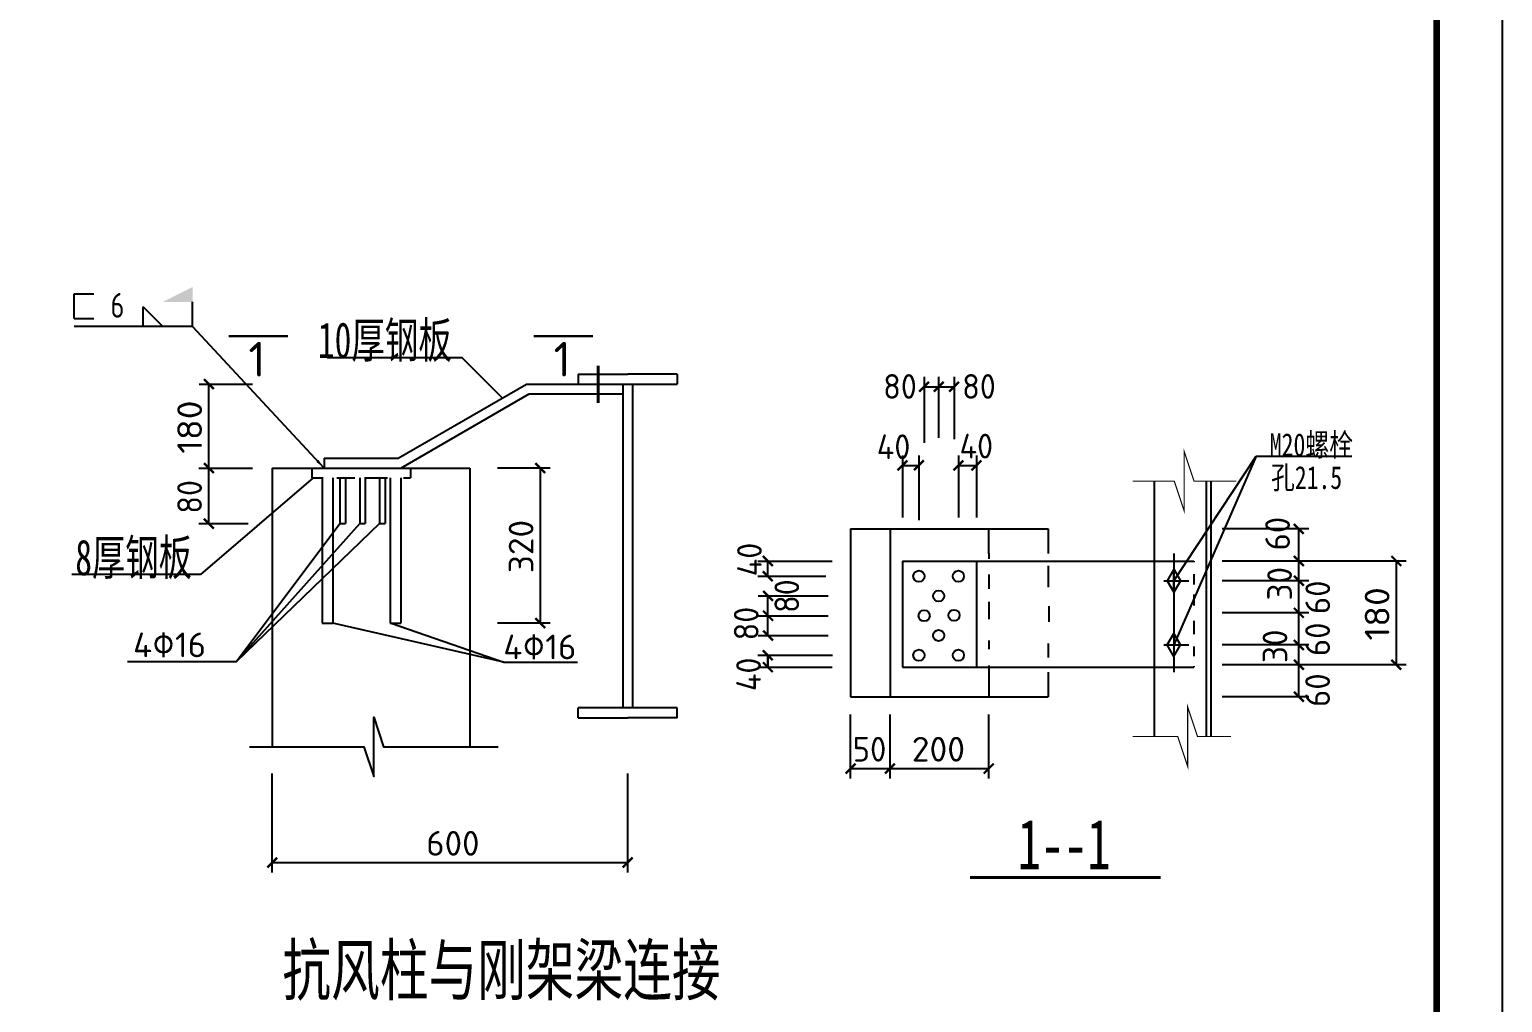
# Model space of a CAD drawing. Header units: millimetres. Extents: x 1442233 to 1526333, y -21810 to 275190.
# Drawn here: x 1503958 to 1526333, y 51925 to 66704 of the extents above; entities that cross this region are included whole.
import ezdxf
from ezdxf.enums import TextEntityAlignment as Align

# ---------------------------------------------------------------- set-up
doc = ezdxf.new("R2010")
doc.units = ezdxf.units.MM
doc.header["$LTSCALE"] = 1500
for name, color, linetype in [('1', 7, 'Continuous'), ('PUB_TITLE', 4, 'Continuous'), ('中文', 2, 'Continuous'), ('剖断线', 7, 'Continuous'), ('对称符号', 7, 'Continuous'), ('尺寸线及数字', 253, 'Continuous'), ('层0', 7, 'Continuous'), ('层1003', 253, 'Continuous'), ('折断线', 7, 'Continuous')]:
    doc.layers.add(name, color=color, linetype=linetype)
doc.styles.add('HZ', font='', dxfattribs={"width": 0.7, "height": 5})
doc.styles.get("Standard").update_dxf_attribs({"font": 'TSSDENG', "width": 0.75, "bigfont": 'TSSDCHN'})
doc.styles.get('HZ').set_extended_font_data('SimSun')

# ---------------------------------------------------------------- blocks, each defined once
blk = doc.blocks.new('1234')
at = {"layer": 'PUB_TITLE'}
blk.add_lwpolyline([(1825234, 779394), (1909334, 779394), (1909334, 838794), (1825234, 838794)], close=True, dxfattribs=at)
at = {"layer": 'PUB_TITLE', "const_width": 100}
blk.add_lwpolyline([(1827734, 780394), (1908334, 780394), (1908334, 837794), (1827734, 837794)], close=True, dxfattribs=at)

msp = doc.modelspace()

# ---------------------------------------------------------------- linework, layer by layer
at = {"layer": '剖断线', "const_width": 35}
for points in [[(1507884, 62048), (1506984, 62048)], [(1512519, 62048), (1511619, 62048)]]:
    msp.add_lwpolyline(points, dxfattribs=at)
at = {"layer": '对称符号', "const_width": 45}
for points in [[(1512596, 61029), (1512596, 61599)], [(1518244, 53826), (1521138, 53826)]]:
    msp.add_lwpolyline(points, dxfattribs=at)
at = {"layer": '尺寸线及数字'}
for p, q in [((1506534, 61318), (1507345, 61318)), ((1506684, 60043), (1506684, 61318)), ((1517548, 61428), (1517548, 60424)), ((1517768, 61428), (1517768, 60504)), ((1517768, 61428), (1517768, 60633)), ((1518002, 61428), (1518002, 60484)), ((1517548, 61278), (1518002, 61278)), ((1517217, 60234), (1517217, 59290)), ((1517468, 60234), (1517468, 59250)), ((1517468, 60234), (1517468, 59290)), ((1518068, 60234), (1518068, 59290)), ((1518342, 60234), (1518342, 59290)), ((1506533, 60043), (1507279, 60043)), ((1506534, 60043), (1507345, 60043)), ((1506683, 59199), (1506683, 60043)), ((1511868, 60043), (1511069, 60043)), ((1511718, 57689), (1511718, 60043)), ((1517217, 60084), (1517468, 60084)), ((1518068, 60084), (1518342, 60084)), ((1521042, 59843), (1521042, 55965)), ((1521829, 59843), (1521829, 55965)), ((1521904, 59843), (1521904, 55965)), ((1506533, 59199), (1507279, 59199)), ((1516429, 59119), (1516429, 56569)), ((1516429, 59119), (1519429, 59119)), ((1517029, 59119), (1517029, 56569)), ((1518529, 58744), (1518529, 59119)), ((1519429, 59119), (1519429, 58744)), ((1523389, 59119), (1522072, 59119)), ((1523239, 58331), (1523239, 59119)), ((1523239, 58894), (1523239, 59119)), ((1515023, 58631), (1516151, 58631)), ((1515173, 58400), (1515173, 58631)), ((1517217, 58631), (1521642, 58631)), ((1517217, 58631), (1517217, 57019)), ((1518342, 58631), (1518342, 57019)), ((1518529, 58744), (1518529, 58665)), ((1521342, 58744), (1521342, 56944)), ((1521642, 58631), (1521642, 58614)), ((1523389, 58631), (1522072, 58631)), ((1524870, 58631), (1523011, 58631)), ((1523239, 58631), (1523239, 58744)), ((1524720, 57056), (1524720, 58631)), ((1515023, 58400), (1516056, 58400)), ((1518529, 58424), (1518529, 58210)), ((1519429, 58558), (1519429, 58236)), ((1521642, 58431), (1521642, 58272)), ((1521187, 58331), (1521568, 58331)), ((1523389, 58331), (1522072, 58331)), ((1523239, 57844), (1523239, 58331)), ((1515027, 58100), (1516091, 58100)), ((1515173, 57500), (1515173, 58100)), ((1518529, 58011), (1518529, 57749)), ((1521642, 58121), (1521642, 57955)), ((1515027, 57800), (1516091, 57800)), ((1519444, 57947), (1519444, 57709)), ((1523389, 57844), (1522072, 57844)), ((1523239, 57356), (1523239, 57844)), ((1511868, 57689), (1511069, 57689)), ((1521642, 57724), (1521642, 57518)), ((1515027, 57500), (1516091, 57500)), ((1518529, 57425), (1518529, 57294)), ((1519429, 57379), (1519429, 57165)), ((1521187, 57356), (1521568, 57356)), ((1521642, 57334), (1521642, 57184)), ((1523389, 57356), (1522072, 57356)), ((1523239, 56569), (1523239, 57356)), ((1515023, 57200), (1516156, 57200)), ((1515173, 57200), (1515173, 57019)), ((1515173, 57019), (1515173, 57200)), ((1523389, 57056), (1522072, 57056)), ((1524870, 57056), (1523011, 57056)), ((1523239, 56944), (1523239, 57056)), ((1515023, 57019), (1516151, 57019)), ((1517217, 57019), (1521642, 57019)), ((1518529, 57046), (1518529, 56906)), ((1518529, 56906), (1518529, 56569)), ((1519429, 56944), (1519429, 56569)), ((1521642, 57034), (1521642, 57019)), ((1523239, 56569), (1523239, 56944)), ((1516429, 56569), (1519429, 56569)), ((1523389, 56569), (1522072, 56569)), ((1516429, 55329), (1516429, 56301)), ((1517029, 55329), (1517029, 56301)), ((1518529, 55329), (1518529, 56301)), ((1507645, 53901), (1507645, 55403)), ((1513045, 53901), (1513045, 55403)), ((1516429, 55479), (1517029, 55479)), ((1517029, 55479), (1518529, 55479)), ((1507645, 54051), (1513045, 54051))]:
    msp.add_line(p, q, dxfattribs=at)
for points, const_width in [([(1506609, 61393), (1506759, 61243)], 35), ([(1517473, 61203), (1517623, 61353)], 35), ([(1517693, 61203), (1517843, 61353)], 35), ([(1517693, 61203), (1517843, 61353)], 35), ([(1517927, 61203), (1518077, 61353)], 35), ([(1520716, 59843), (1521347, 59843), (1521497, 59393), (1521497, 60293), (1521647, 59843), (1522288, 59843)], 18), ([(1506609, 60118), (1506759, 59968)], 35), ([(1506608, 60118), (1506758, 59968)], 35), ([(1511643, 60118), (1511793, 59968)], 35), ([(1517142, 60009), (1517292, 60159)], 35), ([(1517393, 60009), (1517543, 60159)], 35), ([(1517393, 60009), (1517543, 60159)], 35), ([(1517993, 60009), (1518143, 60159)], 35), ([(1518267, 60009), (1518417, 60159)], 35), ([(1506608, 59274), (1506758, 59124)], 35), ([(1523164, 59194), (1523314, 59044)], 35), ([(1515098, 58706), (1515248, 58556)], 35), ([(1523164, 58706), (1523314, 58556)], 35), ([(1524645, 58706), (1524795, 58556)], 35), ([(1515098, 58475), (1515248, 58325)], 35), ([(1523164, 58406), (1523314, 58256)], 35), ([(1515102, 58175), (1515252, 58025)], 35), ([(1511643, 57764), (1511793, 57614)], 35), ([(1515102, 57875), (1515252, 57725)], 35), ([(1523164, 57919), (1523314, 57769)], 35), ([(1515102, 57575), (1515252, 57425)], 35), ([(1515098, 57275), (1515248, 57125)], 35), ([(1523164, 57431), (1523314, 57281)], 35), ([(1515098, 57094), (1515248, 56944)], 35), ([(1523164, 57131), (1523314, 56981)], 35), ([(1524645, 57131), (1524795, 56981)], 35), ([(1523164, 56644), (1523314, 56494)], 35), ([(1520716, 55965), (1521400, 55965), (1521550, 55515), (1521550, 56415), (1521700, 55965), (1522208, 55965)], 18), ([(1516354, 55404), (1516504, 55554)], 35), ([(1516954, 55404), (1517104, 55554)], 35), ([(1518454, 55404), (1518604, 55554)], 35), ([(1507570, 53976), (1507720, 54126)], 35), ([(1512970, 53976), (1513120, 54126)], 35)]:
    msp.add_lwpolyline(points, dxfattribs=dict(at, const_width=const_width))
for centre, radius in [((1517468, 58400), 84.9), ((1518068, 58400), 84.9), ((1517768, 58100), 84.9), ((1517548, 57800), 84.8), ((1518002, 57807), 84.8), ((1517768, 57500), 84.9), ((1517468, 57200), 84.9), ((1518068, 57200), 84.9)]:
    msp.add_circle(centre, radius, dxfattribs=at)
for points in [[(1521342, 58506), (1521241, 58331), (1521342, 58156)], [(1521342, 58506), (1521443, 58331), (1521342, 58156)], [(1521342, 57181), (1521241, 57356), (1521342, 57531)], [(1521342, 57181), (1521443, 57356), (1521342, 57531)]]:
    msp.add_3dface(points, dxfattribs=at)
at = {"layer": '层0'}
for p, q in [((1510532, 61717), (1508479, 61717)), ((1511142, 61107), (1510532, 61717)), ((1509558, 60193), (1511506, 61318)), ((1511506, 61318), (1513795, 61318)), ((1512295, 61468), (1513045, 61468)), ((1512295, 61468), (1512295, 61318)), ((1512970, 61318), (1512970, 56400)), ((1513795, 61468), (1513045, 61468)), ((1513120, 61318), (1513120, 56400)), ((1513795, 61468), (1513795, 61318)), ((1509598, 60043), (1511547, 61168)), ((1511547, 61168), (1512970, 61168)), ((1508433, 60193), (1509558, 60193)), ((1508433, 60193), (1508433, 60043)), ((1521342, 58331), (1522593, 60226)), ((1522593, 60226), (1521342, 57356)), ((1522593, 60226), (1524003, 60226)), ((1507645, 60043), (1510645, 60043)), ((1507645, 60043), (1507645, 55809)), ((1508245, 60043), (1508245, 59893)), ((1509745, 60043), (1509745, 59893)), ((1510645, 60043), (1510645, 55809)), ((1508269, 59893), (1506557, 58428)), ((1508245, 59893), (1508419, 59893)), ((1508402, 59893), (1508402, 57689)), ((1508565, 59893), (1508565, 57689)), ((1508626, 59893), (1508901, 59893)), ((1508675, 59893), (1508675, 59199)), ((1508759, 59893), (1508759, 59199)), ((1508975, 59893), (1508975, 59199)), ((1509049, 59893), (1509397, 59893)), ((1509059, 59893), (1509059, 59199)), ((1509275, 59893), (1509275, 59199)), ((1509359, 59893), (1509359, 59199)), ((1509437, 59893), (1509437, 57689)), ((1509600, 59893), (1509600, 57689)), ((1509642, 59893), (1509745, 59893)), ((1508675, 59199), (1508759, 59199)), ((1508975, 59199), (1509059, 59199)), ((1509275, 59199), (1509359, 59199)), ((1506557, 58428), (1504600, 58428)), ((1508402, 57689), (1508565, 57689)), ((1511162, 57094), (1508565, 57689)), ((1509437, 57689), (1509600, 57689)), ((1509450, 57689), (1511162, 57094)), ((1511162, 57094), (1512284, 57094)), ((1512295, 56250), (1512295, 56400)), ((1513795, 56400), (1512295, 56400)), ((1513795, 56250), (1513795, 56400)), ((1512295, 56250), (1513045, 56250)), ((1513795, 56250), (1513045, 56250))]:
    msp.add_line(p, q, dxfattribs=at)
at = {"layer": '层1003'}
for p, q in [((1504635, 62312), (1504635, 62687)), ((1504635, 62687), (1504935, 62687)), ((1505985, 62192), (1505685, 62492)), ((1505685, 62192), (1505685, 62492)), ((1506435, 62192), (1506435, 62567)), ((1504635, 62312), (1504935, 62312)), ((1506435, 62192), (1504635, 62192)), ((1508433, 60043), (1506435, 62192)), ((1509275, 59199), (1507099, 57101)), ((1508975, 59199), (1507099, 57101)), ((1507099, 57101), (1508675, 59199)), ((1507099, 57101), (1505449, 57101))]:
    msp.add_line(p, q, dxfattribs=at)
for points in [[(1506435, 62567), (1505985, 62567), (1506435, 62792)], [(1508433, 60043), (1508347, 60168), (1508314, 60137)]]:
    msp.add_solid(points, dxfattribs=at)
at = {"layer": '折断线'}
msp.add_lwpolyline([(1507302, 55809), (1509038, 55809), (1509188, 55359), (1509188, 56259), (1509338, 55809), (1511075, 55809)], dxfattribs=at)

# ---------------------------------------------------------------- block references
at = {"layer": '1'}
msp.add_blockref('1234', (-383001, -741804), dxfattribs=at)

# ---------------------------------------------------------------- texts
at = {"layer": '中文', "style": 'HZ'}
for s, width, p, p2 in [('M20螺栓', 0.729097, (1522797, 60224), (1524062, 60224)), ('孔21.5', 0.724572, (1522818, 59726), (1523896, 59726))]:
    msp.add_text(s, height=346.8, dxfattribs=dict(at, width=width)).set_placement(p, p2, align=Align.FIT)
at = {"layer": '剖断线', "width": 2.6}
for p, p2 in [((1507284, 61434), (1507546, 61434)), ((1511919, 61434), (1512181, 61434))]:
    msp.add_text('1', height=525, dxfattribs=at).set_placement(p, p2, align=Align.FIT)
at = {"layer": '对称符号', "style": 'HZ'}
for s, width, p, p2 in [('1--1', 0.648065, (1518970, 53949), (1520377, 53949)), ('抗风柱与刚架梁连接', 0.681668, (1507800, 52041), (1514456, 52041))]:
    msp.add_text(s, height=758.6, dxfattribs=dict(at, width=width)).set_placement(p, p2, align=Align.FIT)
at = {"layer": '尺寸线及数字'}
for s, width, p, p2 in [('80', 1.04002, (1516926, 61095), (1517436, 61095)), ('80', 1.04002, (1518126, 61095), (1518636, 61095)), ('40', 1.040119, (1516828, 60179), (1517338, 60179)), ('40', 1.039995, (1518085, 60189), (1518595, 60189)), ('4%%13016', 1.11536, (1505531, 57170), (1506641, 57170)), ('4%%13016', 1.11536, (1511155, 57139), (1512265, 57139)), ('50', 1.039995, (1516463, 55585), (1516973, 55585)), ('200', 1.040013, (1517359, 55585), (1518169, 55585)), ('600', 1.039997, (1509984, 54156), (1510794, 54156))]:
    msp.add_text(s, height=375, dxfattribs=dict(at, width=width)).set_placement(p, p2, align=Align.FIT)
for s, width, p, p2 in [('180', 1.123197, (1506579, 60260), (1506579, 61070)), ('80', 1.04002, (1506578, 59351), (1506578, 59861)), ('320', 1.040013, (1511613, 58446), (1511613, 59256)), ('60', 1.039995, (1523104, 58792), (1523104, 59302)), ('40', 1.039995, (1515082, 58399), (1515082, 58909)), ('30', 1.039995, (1523134, 58031), (1523134, 58541)), ('80', 1.039995, (1515649, 57843), (1515649, 58353)), ('60', 1.039995, (1523714, 57825), (1523714, 58335)), ('180', 1.123214, (1524615, 57424), (1524615, 58234)), ('80', 1.039995, (1515033, 57426), (1515033, 57936)), ('30', 1.04002, (1523064, 57081), (1523064, 57591)), ('60', 1.039995, (1523712, 57187), (1523712, 57697)), ('40', 1.04002, (1515068, 56655), (1515068, 57165)), ('60', 1.039995, (1523712, 56415), (1523712, 56925))]:
    msp.add_text(s, height=375, rotation=90, dxfattribs=dict(at, width=width)).set_placement(p, p2, align=Align.FIT)
at = {"layer": '层0', "style": 'HZ'}
for s, width, p, p2 in [('10厚钢板', 0.656274, (1508340, 61715), (1510374, 61715)), ('8厚钢板', 0.653249, (1504655, 58415), (1506426, 58415))]:
    msp.add_text(s, height=541.9, dxfattribs=dict(at, width=width)).set_placement(p, p2, align=Align.FIT)
at = {"layer": '层1003', "width": 1.119987}
msp.add_text('6', height=375, dxfattribs=at).set_placement((1505190, 62327), (1505400, 62327), align=Align.FIT)

doc.saveas('drawing.dxf')
